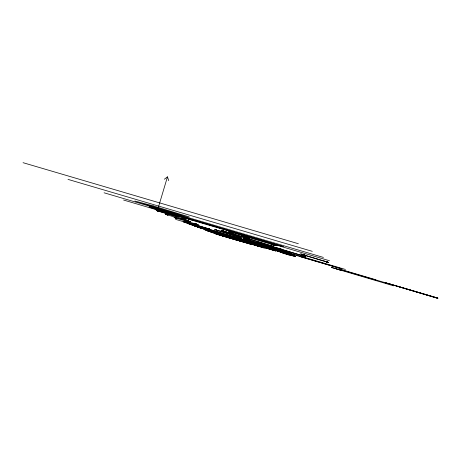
<?xml version="1.0" encoding="UTF-8"?>
<svg xmlns="http://www.w3.org/2000/svg" width="461" height="461" viewBox="0 0 461 461"><rect width="100%" height="100%" fill="white"/><g stroke="black" fill="none" stroke-linecap="round" stroke-linejoin="round"><path stroke-width="0.69" d="M184.031 218.987L184.994 219.332L157.322 210.815L167.47 176.84L164.346 179.237M165.476 214.33L189.333 221.372L186.809 220.663M183.68 218.935L184.878 219.275M188.739 221.211L190.6 221.747M303.223 254.956L328.756 262.488L326.63 261.877M196.853 224.265L198.27 224.703M208.435 228.806L209.421 229.082M190.6 221.741L190.013 221.557M230.926 232.2C232.598 232.678 227.653 231.215 229.203 231.693M243.915 236.666L248.784 238.089M228.783 231.589L233.779 233.053M157.322 210.815L177.473 216.451M273.644 244.935L273.995 245.05M196.104 224.046L196.311 224.132M300.318 253.815L327.477 262.113L324.659 261.318M326.572 261.831L326.221 261.739L327.396 262.067M272.941 244.756L274.889 245.304L270.964 244.14M194.588 223.648L197.043 224.34L193.827 223.355M278.023 248.26L304.537 256.345L303.39 255.999L303.96 256.189M267.34 245.897L266.977 245.799L267.939 246.07M273.707 244.952L274.278 245.119M222.934 230.967L223.452 231.099L222.058 230.707M247.205 238.423L246.773 238.302L247.782 238.591M196.161 224.063L196.766 224.242M214.74 229.543C213.576 229.209 217.627 230.425 216.359 230.022M174.437 217.655L173.981 217.534L175.318 217.949M248.761 238.913L249.297 239.057L248.081 238.712M239.449 237.133L239.063 237.023L240.077 237.317M280.766 249.049L281.884 249.361L281.44 249.217M210.354 229.388L210.746 229.492L209.507 229.14M232.914 236.626L244.295 239.847M158.088 211.057C159.973 211.593 154.055 209.824 156.988 210.735M185.731 219.569L186.313 219.724L185.068 219.332M244.14 241.051L293.628 255.567L293.173 255.371M226.172 237.035L223.671 236.309M234.027 239.357L231.514 238.631M241.714 241.627L239.19 240.896M274.889 245.304L241.697 235.594L242.002 235.692M243.898 236.251L244.376 236.389L242.192 235.75M275.713 245.557L276.243 245.701L274.629 245.217M175.82 218.093L176.43 218.26L175.145 217.892L197.043 224.34M258.016 242.307L257.359 242.123L258.448 242.469M240.792 237.559L241.437 237.732L240.118 237.357M186.181 221.983L186.768 222.144L185.535 221.793M244.514 238.879L243.322 238.539L243.748 238.677M245.235 239.098L244.376 238.867M303.943 256.155L305.747 256.708L300.803 255.238M268.671 246.318L269.322 246.497L267.927 246.099M232.615 236.539L231.56 236.228M288.995 254.991L291.254 255.486M226.126 231.895L220.917 230.344L221.534 230.552M167.228 214.866L168.017 215.091L166.427 214.63M189.886 221.551L189.223 221.32M304.865 255.463L305.77 255.711L304.41 255.325M280.444 248.923L279.475 248.646L279.931 248.802M243.84 240.965L242.999 240.717M288.845 254.945L282.374 253.037M173.042 215.091L177.105 216.284M275.499 245.494L274.479 245.194M302.848 254.535L303.949 254.841L302.756 254.507M189.045 221.268L188.082 220.992L188.658 221.188M197.487 224.484L196.945 224.288M23.05 162.687L298.365 243.719M67.992 179.381L312.287 251.337M104.094 192.796L323.432 257.434M186.405 218.191L193.096 220.254M123.588 200.039L329.436 260.719M242.797 235.911L243.275 236.072M302.635 254.432L301.373 254.074L306.634 255.636M209.841 229.238L206.038 228.097M175.595 219.355L345.404 269.46M221.032 233.122L286.437 252.455M246.969 240.913L236.355 237.778M301.275 256.938L246.641 240.786M195.372 226.316L276.485 250.26M390.121 284.016L437.95 298.1L437.61 298.313L385.534 282.783L389.943 283.959M233.105 237.795L294.539 255.959M375.461 279.81L437.812 298.186M243.172 240.769L247.28 242.094M437.748 298.227L398.972 286.719M257.405 245.091L247.58 242.186M279.487 251.839L295.201 256.65M336.576 268.884L331.407 267.42L341.987 270.544L336.421 268.953M207.946 231.013L260.903 246.641L260.356 246.428M229.186 237.847L236.384 240.043L222.185 235.778L223.049 236.107M229.405 237.98L218.871 234.874M230.477 232.056L229.428 231.762M180.96 218.134L185.115 219.384M269.293 245.269L273.148 246.41L222.162 230.719L273.148 246.41L272.463 246.151M236.51 236.274L240.29 237.409M244.549 238.919L248.156 239.974M185.489 221.747L184.458 221.453L185.702 221.845M287.606 252.161L291.179 253.222L244.491 238.884L291.179 253.222L290.586 252.997M209.674 229.186L185.599 221.799L209.588 229.152L208.798 228.869M231.745 236.286L236.049 237.68M230.69 238.389L226.72 237.196M238.372 240.654L234.401 239.466M157.178 210.792L158.008 211M258.362 242.44L259.774 242.838L259.128 242.636M280.501 248.975L281.371 249.199M304.231 255.273L303.263 254.973M184.648 219.246L184.302 219.142M248.41 238.775L248.738 238.879M304.537 256.345L258.575 242.486L280.651 248.998L277.545 248.047M166.254 214.578L165.487 214.336M185.996 220.352L189.333 221.372M197.625 224.495L198.247 224.691M208.96 228.973L208.47 228.823M324.331 261.145L327.477 262.113M240.227 237.375L215.546 229.797L240.227 237.375L239.478 237.104M184.221 219.113L183.709 218.952M304.496 255.336L302.647 254.455L305.47 255.331M230.085 231.946L243.039 235.992L246.675 237.513M337.054 269.091L393.636 285.832M222.162 230.719L223.003 231.024M244.491 238.884L245.212 239.15M190.624 224.547L198.852 227.066L188.866 223.89L197.164 226.432M194.554 226.011L277.009 250.473L192.646 225.302L200.789 227.792M208.666 231.278L207.214 230.736L276.018 251.049L204.995 229.912L274.514 250.432L274.007 250.219M211.772 232.442L212.705 232.788M217.24 233.969L218.151 234.315M218.255 234.355L219.159 234.689M223.764 235.894L224.64 236.228M224.743 236.268L225.613 236.597M215.592 232.978L216.301 233.249M217.004 233.514L218.405 234.038M230.287 237.824L231.14 238.147M231.238 238.187L232.079 238.504M236.816 239.749L237.64 240.066M237.738 240.106L238.55 240.417M302.647 254.455L303.28 254.697M243.356 241.679L244.146 241.99M244.244 242.025L245.027 242.33M241.408 240.659L242.025 240.901M243.857 241.61L244.463 241.846M249.897 243.61L250.663 243.909M250.749 243.944L251.504 244.244M187.212 218.243L186.083 217.799L267.933 242.037M256.443 245.546L257.18 245.834M257.267 245.869L257.993 246.157M263.704 247.759L210.723 232.05L264.481 248.07L263.784 247.793M245.31 240.25L287.451 252.893M254.749 244.03L255.342 244.267M255.941 244.503L295.438 256.345L257.117 244.975M167.47 176.84L168.72 180.66M192.191 219.897A23.373 0.334 16.6 0 1 159.581 210.354A23.373 0.334 16.6 0 1 154.821 208.407A23.373 0.334 16.6 0 1 188.993 218.589M175.756 215.875L178.47 216.687L175.779 215.881M153.156 205.871L134.923 201.054L170.42 211.927L189.212 216.924L153.156 205.871M245.604 239.224L245.258 239.126L245.65 239.23M282.691 246.387L171.567 213.633L283.354 246.693L282.691 246.387M219.038 232.35L183.19 221.77L187.834 223.504L222.986 233.877L219.038 232.35M284.886 251.787L243.955 239.708L285.399 252.011L284.886 251.787M341.63 268.815L301.05 256.84L341.929 268.97L341.63 268.815M231.347 237.115L197.677 227.181L234.828 238.464L231.347 237.115M375.047 279.527L340.76 269.408L342.223 270.163L375.871 280.092L375.047 279.527M221.562 235.594L215.189 233.715L222.433 235.923L221.562 235.594M242.895 241.892L236.499 240.002L243.673 242.192L242.895 241.892M250.438 244.123L244.036 242.232L251.182 244.411L250.438 244.123"/></g></svg>
